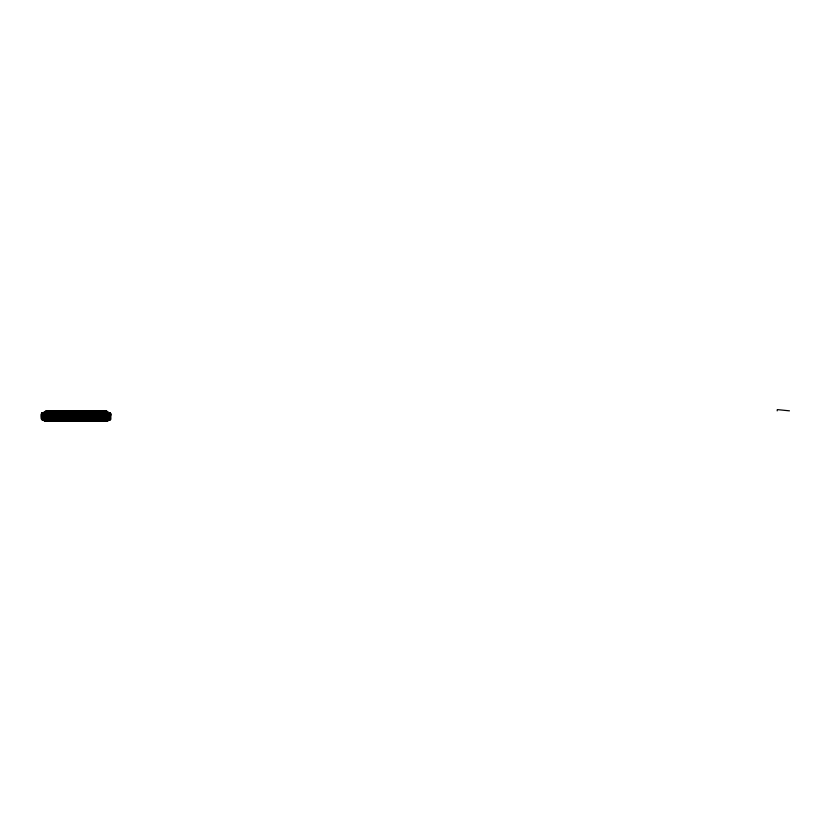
<?xml version="1.0" encoding="UTF-8"?>
<svg xmlns="http://www.w3.org/2000/svg" width="831" height="831" viewBox="0 0 831 831"><rect width="100%" height="100%" fill="white"/><g stroke="black" fill="none" stroke-linecap="round" stroke-linejoin="round"><path stroke-width="1.25" d="M45.57 414.098L45.57 411.397L42.817 412.955C39.452 412.114 41.592 422.356 42.132 418.917M41.643 417.785L41.758 413.121M41.862 413.049L41.55 418.959M41.862 418.627L42.101 412.965M43.814 415.168L43.825 414.098L43.825 416.892M44.697 420.663L44.697 419.665M45.695 411.553L46.193 410.659L46.193 412.581M46.702 411.553L47.201 410.659L47.201 412.581L47.201 411.553M47.512 416.695L48.645 417.255L47.512 416.757M48.208 411.553L47.71 410.68L47.71 412.581L48.208 411.314M49.216 411.553L48.707 410.68L49.216 411.677M49.715 411.553L50.224 410.659L49.715 411.677M51.221 412.581L50.722 410.68L51.221 411.677M51.73 411.553L52.228 410.659L52.228 412.581L52.228 411.553M53.236 411.553L52.737 410.68L52.737 412.581M53.735 411.553L54.244 410.659L53.735 411.677M95.42 414.783L95.42 417.307L55.262 417.318L55.262 416.341L44.209 416.341M55.262 416.393L55.916 415.427L55.376 417.37M55.251 411.553L54.742 410.68L55.251 411.677M56.757 412.332L56.176 412.695L55.75 410.68L56.259 411.677M57.256 411.553L56.757 410.68L56.757 412.612M58.263 411.553L57.765 410.68L58.263 411.677M59.271 411.553L58.772 410.68L59.271 411.677M60.196 412.643L59.77 410.68L60.279 411.677M60.933 412.643L60.777 410.659L61.328 412.643M61.712 412.581L62.294 410.659L61.785 411.677M62.792 411.553L63.291 410.659L62.792 411.677M64.299 411.553L63.8 410.68L64.299 411.677M65.431 412.54L64.808 410.68L65.306 411.677M65.753 412.643L65.805 410.659L66.677 412.56M66.937 412.623L67.321 410.659L66.812 411.677M68.319 411.553L67.82 410.68L68.319 411.677M69.326 411.553L68.828 410.68L69.326 411.677M70.251 412.591L69.835 410.68L70.334 411.677M70.874 412.591L70.843 410.659L71.341 412.591M72.349 411.553L71.84 410.68L71.809 412.591M72.848 411.553L73.357 410.659L72.848 411.677M74.354 411.553L73.855 410.68L74.354 411.677M74.863 411.553L75.361 410.659L75.382 412.591M75.85 412.591L76.369 410.659L75.87 411.677M77.376 411.553L76.878 410.68L77.376 411.677M77.875 411.553L78.384 410.659L77.875 411.677M78.883 411.553L79.392 410.659L79.402 412.664L79.89 412.477M79.89 412.581L79.89 410.659L80.285 412.602L80.877 412.477M81.396 411.553L80.898 410.68C79.651 413.194 80.7 412.498 80.711 412.529M81.905 411.553L82.404 410.659L81.905 411.677M83.412 411.553L82.903 410.68L83.412 411.677M84.419 412.581L83.91 410.68L84.419 411.677M84.918 412.581L84.918 410.659L85.427 412.581M85.925 412.581L86.424 410.659L85.925 411.677M86.933 411.553L87.432 410.659L86.933 411.677M87.941 411.553L88.439 410.659L87.941 411.677M88.938 411.553L89.447 410.659L89.447 412.581M89.945 412.581L89.945 410.659L90.454 412.581M90.953 412.581L91.462 410.659L90.953 411.677M91.961 411.553L92.459 410.659L91.961 411.677M92.968 411.553L93.467 410.659L92.968 411.677M93.976 411.314L93.976 412.581L93.976 410.68L94.474 411.677M95.482 411.314L95.482 412.581L95.482 410.659L94.973 411.677M95.981 411.553L96.489 410.659L95.981 411.677M96.988 411.553L97.487 410.659L96.988 411.677M97.996 411.314L97.996 412.581L97.996 410.68L98.494 411.677M99.003 411.553L99.502 410.659L99.502 412.581L99.502 411.553M100.509 411.553L100.011 410.68L100.011 412.581L100.509 411.314M101.517 411.553L101.008 410.68L101.517 411.677M102.016 411.553L102.525 410.659L102.016 411.677M103.023 411.314L103.023 412.581L103.023 410.68L103.522 411.677M104.031 412.581L104.031 410.659L104.529 412.581M109.453 415.095L106.046 412.166M106.046 411.553L106.046 410.659L106.545 411.553M107.209 412.612L107.209 411.397L106.711 412.612L45.071 412.612L42.817 414.461L42.817 412.955L45.071 411.896L42.817 413.526M107.511 420.663L44.625 420.444L107.594 420.85L107.615 419.925M107.511 419.821L107.511 419.125M108.539 416.892L108.456 414.098L108.456 415.22M107.209 411.397L109.453 412.955L109.453 417.37L108.934 414.098L43.347 414.098L43.347 417.391M110.066 419.852C110.98 418.647 109.017 411.947 110.035 413.038M42.132 419.821L110.18 419.842L110.658 414.856L110.035 414.721L110.648 414.679L110.648 413.547L110.035 412.965L110.035 417.993M110.658 419.125L110.066 418.917M105.537 412.508L105.038 410.659L105.537 412.581L105.537 411.314M109.453 413.443L109.453 413.526M62.315 414.638L108.539 414.711L108.934 414.098L109.453 414.97L108.456 414.596M110.045 413.443L110.045 412.955M43.825 414.16L108.539 414.191M110.648 415.043L110.066 415.552L110.658 414.856M777.203 410.846L777.307 409.6L789.45 410.836M41.592 418.138L42.236 417.484L42.236 418.627M41.986 419.343L110.18 419.842L110.606 419.302M83.817 417.37L83.297 415.168A4.29 4.176 0 0 1 81.303 415.168L81.303 415.355A4.124 3.999 0 0 0 83.297 415.355L83.817 416.528M47.305 416.933L46.796 415.168A4.29 4.176 0 0 1 44.791 415.168L44.282 416.933L44.791 413.485A4.332 4.238 0 0 0 46.796 413.485L47.305 415.23M85.572 415.635L86.092 413.485A4.332 4.238 0 0 0 88.086 413.485L88.605 415.23M104.426 413.724L104.955 417.609L104.446 415.843A4.29 4.176 0 0 1 102.442 415.843L101.933 417.609L102.431 413.724A4.332 4.238 0 0 0 104.426 413.724L104.945 415.884L98.733 415.884L99.253 413.724A4.332 4.238 0 0 0 101.247 413.724L101.787 417.609L101.268 415.407A4.29 4.176 0 0 1 99.273 415.407L98.754 417.609L99.273 415.843A4.29 4.176 0 0 0 101.268 415.843L101.787 417.204M102.431 413.724L101.912 415.884L102.442 414.513A4.3 4.207 0 0 0 104.446 414.513L104.955 415.905M108.123 415.469L107.604 413.724A4.332 4.238 0 0 1 105.61 413.724L105.09 415.884L105.62 414.513A4.3 4.207 0 0 0 107.615 414.513L108.134 416.321L107.615 415.147A4.217 4.113 0 0 1 105.62 415.147L105.101 416.341L105.62 414.513M47.46 416.933L47.969 415.168A13.525 13.171 0 0 0 51.532 415.168L52.052 416.933L52.717 415.168A4.29 4.176 0 0 0 54.711 415.168L55.23 416.933M52.197 416.933L52.717 415.168M55.885 415.168L55.376 416.933L55.885 415.168A4.29 4.176 0 0 0 57.89 415.168L57.89 415.355A4.124 3.999 0 0 1 55.885 415.355M83.962 416.933L84.482 415.168A13.525 13.171 0 0 0 88.034 415.168L88.553 416.933L88.034 415.168M95.575 417.609L96.095 415.407A4.29 4.176 0 0 0 98.089 415.407L98.609 417.609L98.089 415.843A4.29 4.176 0 0 1 96.095 415.843L95.575 417.204M99.273 415.843L98.754 417.204L104.955 417.204L104.446 415.407A4.29 4.176 0 0 1 102.442 415.407L101.933 417.183L102.442 415.843M108.134 417.609L107.615 415.593A4.124 3.999 0 0 1 105.62 415.593L105.101 417.609L105.61 413.724M44.282 415.23L44.791 413.485M47.46 415.23L47.969 413.485A4.332 4.238 0 0 0 49.974 413.485L50.483 415.23M50.629 415.23L51.148 413.485A4.332 4.238 0 0 0 53.142 413.485L53.662 415.23M53.807 415.23L54.327 413.485A4.332 4.238 0 0 0 56.321 413.485L56.84 415.23M56.986 415.23L57.505 413.485A4.332 4.238 0 0 0 59.5 413.485L60.019 415.23M60.164 415.23L60.673 413.485A4.332 4.238 0 0 0 62.678 413.485L63.187 415.23M63.333 415.23L63.852 413.485A4.332 4.238 0 0 0 65.846 413.485L66.366 415.23M66.511 415.23L67.031 413.485A4.332 4.238 0 0 0 69.025 413.485L69.544 415.23M69.69 415.23L70.209 413.485A4.332 4.238 0 0 0 72.204 413.485L72.723 415.23M72.868 415.23L73.388 413.485A4.332 4.238 0 0 0 75.382 413.485L75.901 415.23M76.047 415.23L76.556 413.485A4.332 4.238 0 0 0 78.561 413.485L79.07 415.23M79.215 415.23L79.734 413.485A4.332 4.238 0 0 0 81.729 413.485L82.248 415.23M82.394 415.23L82.913 413.485A4.332 4.238 0 0 0 84.907 413.485L85.427 415.23M85.572 415.23L86.092 413.485M88.751 415.23L89.26 413.485A4.332 4.238 0 0 0 91.265 413.485L91.774 415.23M91.929 415.23L92.438 413.485A4.332 4.238 0 0 0 94.443 413.485L94.952 415.23M95.565 415.469L96.074 413.724A4.332 4.238 0 0 0 98.079 413.724L98.588 415.884L98.089 414.513A4.3 4.207 0 0 1 96.095 414.513L95.575 416.321L96.095 415.147A4.217 4.113 0 0 0 98.089 415.147L98.609 416.747L98.089 415.407M98.733 415.884L99.253 413.724M44.282 416.071L44.791 414.274A13.535 13.254 0 0 0 48.354 414.274L48.354 414.42A13.088 12.745 0 0 1 44.791 414.42M101.247 413.724L101.766 415.884L101.268 414.513A4.3 4.207 0 0 1 99.273 414.513L98.754 416.747L99.273 415.407M102.442 414.513L101.933 416.321L102.442 415.147A4.217 4.113 0 0 0 104.436 415.147L104.955 416.341L98.754 416.341L99.263 415.147A4.217 4.113 0 0 0 101.268 415.147L101.777 416.341L101.268 414.513M47.305 416.092L46.796 414.898A4.217 4.113 0 0 1 44.791 414.898L44.282 416.508L44.791 415.168M50.483 416.092L49.974 414.898A4.217 4.113 0 0 1 47.969 414.898L47.46 416.508L47.969 415.168M53.662 416.092L53.142 414.898A4.217 4.113 0 0 1 51.148 414.898L50.629 416.508L55.23 416.528L54.711 415.168M53.807 416.508L54.327 414.866A4.217 4.113 0 0 0 56.321 414.898L56.84 416.092M85.572 416.508L86.092 414.866A27.496 26.665 0 0 0 91.213 414.866L91.732 416.092M98.754 416.747L99.263 415.147M104.436 415.147L104.955 416.747L101.933 416.747L102.442 415.147M105.62 415.147L105.101 416.747L105.62 415.593M41.612 413.308L41.56 414.669L42.236 414.669M44.282 415.656L44.791 414.274M98.754 415.905L99.273 414.513M44.282 416.092L44.791 414.898M47.46 416.092L47.969 414.898M50.629 416.092L51.148 414.898M53.807 416.092L54.327 414.898M56.986 416.092L57.505 414.898A4.217 4.113 0 0 0 59.5 414.898L60.019 416.092M60.164 416.092L60.673 414.898A4.217 4.113 0 0 0 62.678 414.898L63.187 416.092M63.333 416.092L63.852 414.898A4.217 4.113 0 0 0 65.846 414.898L66.366 416.092M66.511 416.092L67.031 414.898A4.217 4.113 0 0 0 69.025 414.898L69.544 416.092M69.69 416.092L70.209 414.898A4.217 4.113 0 0 0 72.204 414.898L72.723 416.092M72.868 416.092L73.388 414.898A4.217 4.113 0 0 0 75.382 414.898L75.901 416.092M76.047 416.092L76.556 414.898A4.217 4.113 0 0 0 78.561 414.898L79.07 416.092M79.215 416.092L79.734 414.898A4.217 4.113 0 0 0 81.729 414.898L82.248 416.092M82.394 416.092L82.913 414.898A4.217 4.113 0 0 0 84.907 414.898L85.427 416.092M85.572 416.092L86.092 414.898A27.465 26.779 0 0 0 91.213 414.898L91.732 416.508M83.962 416.528L84.482 415.168M101.933 416.767L102.442 415.407M110.544 413.225L110.658 418.107L110.035 418.647M42.817 412.955L42.817 417.37L108.934 416.892M110.606 418.138L110.035 417.494M106.524 421.4L107.386 421.13L44.812 421.13L45.663 421.4M41.976 417.526L110.398 417.598M108.934 414.596L109.453 414.461M55.989 412.602L56.134 412.612M55.75 411.314L56.228 412.477M89.384 416.985L89.384 415.999L90.496 415.853L90.849 417.1M91.026 417.214L91.026 415.78L92.137 415.625L93.259 415.78L93.259 417.214M90.34 417.027L90.849 415.895M91.026 415.78L91.888 415.76M89.229 416.985L89.229 416.383L92.137 415.988L95.056 416.383L90.87 416.767L95.42 416.85M93.259 415.78L92.906 417.162M91.784 416.175L90.6 416.331L91.597 416.383M93.425 417.1L93.778 415.853L93.778 417.141M91.784 416.591L90.87 416.601L93.415 416.601M93.28 416.331L95.056 416.424L93.425 416.102M92.688 416.424L93.685 416.476L88.034 416.508M91.379 415.822L90.87 417.214L93.415 417.214L91.379 417.069M89.229 416.424L90.6 416.476M92.501 416.238L93.415 416.217L90.87 416.217L92.501 416.362M82.414 412.529L82.986 412.477L82.414 412.591L82.404 411.314M62.969 412.56L63.582 412.56M64.018 412.56L64.569 412.446M65.337 412.654L65.587 412.654M67.623 412.643C66.688 412.269 68.049 413.225 67.82 411.314M58.118 412.56L57.568 412.477L58.284 412.643M59.281 412.643L58.586 412.643L59.271 412.56M61.899 412.56L62.554 412.643M110.149 418.18L41.799 418.17M82.061 412.664L81.77 412.508M64.226 412.581L64.299 411.314M83.412 412.332L83.869 412.727L55.282 412.727L55.251 411.314M57.765 411.314L58.087 412.56M63.208 412.581L63.291 411.314M47.71 411.314L51.221 411.314M52.737 411.314L56.259 411.314M56.757 411.314L60.279 411.314M61.785 411.314L65.306 411.314M66.812 411.314L70.334 411.314M71.84 411.314L75.361 411.314M75.87 411.314L79.392 411.314M80.898 411.314L84.419 411.314M85.925 411.314L89.447 411.314M90.953 411.314L94.474 411.314M94.973 411.314L98.494 411.314M100.011 411.314L103.522 411.314M105.038 411.314L106.046 411.335L106.046 412.581M45.528 411.511L46.193 411.553M51.221 411.553L47.71 411.553L48.208 411.677M56.259 411.553L52.737 411.553L53.236 411.677M60.279 411.553L56.757 411.553L57.256 411.677M61.785 411.553L65.306 411.553M66.812 411.553L70.334 411.553M75.87 411.553L79.392 411.553L78.883 411.677M84.419 411.553L80.898 411.553L81.396 411.677M85.925 411.553L89.447 411.553L88.938 411.677M90.953 411.553L94.474 411.553M94.973 411.553L98.494 411.553M103.522 411.553L100.011 411.553L100.509 411.677M72.349 411.677L75.361 411.553L74.863 411.677M105.537 411.677L106.711 411.511L106.711 414.098M45.57 412.269L106.711 412.269M45.528 412.353L106.711 412.332M107.209 413.121L45.071 413.121L45.071 411.397M44.188 414.357L53.922 414.389M62.315 414.357L67.124 414.389M68.329 414.357L73.076 414.389M75.486 414.357L76.545 414.389M79.038 414.357L82.643 414.389M83.786 414.357L88.907 414.389M91.462 414.357L105.537 414.389M43.825 414.711L60.808 414.617M42.236 417.993L42.236 412.955L42.132 419.821L41.55 414.856L42.132 414.856M60.736 414.783L42.817 414.461M63.166 414.731L69.669 414.711M72.172 414.783L108.456 414.679L108.456 417.359M97.861 415.116L102.961 415.116M97.861 415.271L106.088 415.22M55.926 415.469L83.256 415.469M95.025 415.49L91.867 415.49L91.784 416.913M98.733 415.469L104.945 415.469M55.781 415.645L83.412 415.645M92.386 415.916L88.699 415.916L88.699 416.954M92.802 416.03L93.945 415.967M88.709 416.393L83.941 416.341L83.941 417.38M93.685 416.383L92.688 416.331L92.688 417.037M55.262 416.767L83.941 416.767M42.817 417.37L109.453 417.37M41.55 419.125L41.83 414.669M44.697 419.375L110.066 419.375M107.085 420.154L107.625 420.154M70.947 421.068L81.937 421.068M43.731 414.129L43.731 417.391M58.606 412.56L59.146 412.54L58.772 411.314M93.425 415.895L94.9 415.999L94.9 416.985M89.384 415.999L94.9 415.999L94.443 414.274A13.535 13.254 0 0 1 90.88 414.274L90.88 414.42A13.088 12.745 0 0 0 94.443 414.42M78.436 412.477L78.883 411.314M110.149 412.976L110.274 417.546M41.55 414.856L42.132 415.552M104.446 415.407L104.955 416.767M104.446 415.843L104.955 417.204M101.268 415.407L101.787 416.767L101.268 415.147M98.089 415.843L98.609 417.204M51.532 415.168L52.052 416.528M46.796 415.168L47.305 416.528L46.796 414.898M94.443 414.274L94.952 415.656L94.443 413.485M98.089 415.147L98.609 416.747M84.907 414.898L85.427 416.508M53.142 414.898L53.662 416.508M49.974 414.898L50.483 416.508M104.446 414.513L104.955 416.321M98.089 414.513L98.609 416.321M98.079 413.724L98.588 415.884M84.907 413.485L85.427 415.635M110.606 413.319L110.367 418.969L110.274 413.007M108.082 414.783L108.082 417.307M110.606 417.858L110.637 419.385M110.367 414.679L110.367 419.125M108.539 416.85L108.539 417.993M108.072 414.212L108.082 415.282M107.874 414.046L107.874 415.271M107.604 413.724L107.604 414.046A4.176 4.134 0 0 1 105.61 414.046M107.511 419.665L107.583 421.13L44.635 421.13L44.645 419.987M107.085 419.925L107.085 420.85M106.763 420.85L106.784 421.4M106.545 411.511L106.545 412.747M104.851 420.85L104.851 421.4M103.304 420.85L103.46 421.4M103.075 420.85L103.075 421.4M102.525 411.314L102.525 412.581L102.016 411.314M101.517 411.314L101.517 412.581L101.008 411.314M101.517 420.85L101.517 421.4M101.018 420.85L101.018 421.4M100.53 420.85L100.53 421.4M100.032 420.85L100.032 421.4M99.533 420.85L99.533 421.4M99.034 420.85L99.034 421.4M98.536 420.85L98.536 421.4M98.048 420.85L98.048 421.4M97.487 411.314L97.487 412.581L96.988 411.314M97.549 420.85L97.549 421.4M97.05 420.85L97.05 421.4M96.552 420.85L96.552 421.4M96.489 411.314L96.489 412.581L95.981 411.314M96.074 413.724L96.074 414.046A4.176 4.134 0 0 0 98.079 414.046M96.095 415.407L96.095 415.593A4.124 3.999 0 0 0 98.089 415.593M96.053 420.85L96.053 421.4M95.565 420.85L95.565 421.4M95.025 414.607L95.025 416.102L91.867 415.604L91.888 417.235M95.066 420.85L95.066 421.4M94.724 420.85L94.724 421.4M94.568 420.85L94.568 421.4M94.069 420.85L94.069 421.4M93.685 416.331L93.685 417.037M93.467 411.314L93.467 412.581L92.968 411.314M93.571 420.85L93.571 421.4M93.082 420.85L93.082 421.4M92.584 420.85L92.584 421.4M92.459 411.314L92.459 412.581L91.961 411.314M92.438 413.485L92.438 413.807A4.176 4.134 0 0 0 94.443 413.807M92.386 415.76L92.386 417.235M92.137 415.625L92.137 417.391M92.085 420.85L92.085 421.4M91.587 416.331L91.587 417.037M91.587 420.85L91.587 421.4M91.462 411.314L91.462 412.581M91.265 413.485L91.265 413.807A4.176 4.134 0 0 1 89.26 413.807L89.26 413.485M91.088 420.85L91.088 421.4M90.496 415.853L90.496 417.141M90.6 420.85L90.6 421.4M90.101 420.85L90.101 421.4M89.603 420.85L89.603 421.4M89.104 420.85L89.104 421.4M88.938 411.314L88.938 412.581M88.605 420.85L88.605 421.4M88.439 411.314L88.439 412.581L87.941 411.314M88.086 413.485L88.086 413.807A4.176 4.134 0 0 1 86.092 413.807M88.117 420.85L88.117 421.4M87.619 420.85L87.619 421.4M87.432 411.314L87.432 412.581L86.933 411.314M87.12 420.85L87.12 421.4M86.621 420.85L86.621 421.4M86.424 411.314L86.424 412.581M86.123 420.85L86.123 421.4M85.635 420.85L85.635 421.4M85.136 420.85L85.136 421.4M84.679 412.269L84.679 414.098M84.637 420.85L84.637 421.4M84.139 420.85L84.139 421.4M83.91 411.314L83.91 412.581M83.412 411.314L83.453 412.664M82.903 411.314L82.903 412.581M82.913 413.485L82.913 413.807A4.176 4.134 0 0 0 84.907 413.807M82.903 420.85L82.903 421.4M81.905 411.314L81.853 412.664M81.926 420.85L81.926 421.4M81.729 413.485L81.729 413.807A4.176 4.134 0 0 1 79.734 413.807L79.734 413.485M81.396 411.314L81.459 412.664M81.064 420.85L81.064 421.4M80.565 420.85L80.565 421.4M80.067 420.85L80.067 421.4M79.568 420.85L79.568 421.4M79.08 420.85L79.08 421.4M78.561 413.485L78.561 413.807A4.176 4.134 0 0 1 76.556 413.807L76.556 413.485M78.581 420.85L78.581 421.4M78.384 411.314L78.384 412.581M78.083 420.85L78.083 421.4M77.875 411.314L77.875 412.591M77.584 420.85L77.584 421.4M77.376 411.314L77.408 412.591M77.086 420.85L77.086 421.4M76.878 411.314L76.94 412.591M76.545 414.046L76.545 415.271M76.597 420.85L76.597 421.4M76.369 411.314L76.317 412.591M76.099 420.85L76.099 421.4M75.6 420.85L75.6 421.4M75.382 413.485L75.382 413.807A4.176 4.134 0 0 1 73.388 413.807L73.388 413.485M75.102 420.85L75.102 421.4M74.863 411.314L74.759 412.591M74.603 420.85L74.603 421.4M74.354 411.314L74.291 412.591M74.115 420.85L74.115 421.4M73.855 411.314L73.834 412.591M73.616 420.85L73.616 421.4M73.357 411.314L73.367 412.591M73.118 420.85L73.118 421.4M72.848 411.314L72.899 412.591M72.619 420.85L72.619 421.4M72.349 411.314L72.432 412.591M72.204 413.485L72.204 413.807A4.176 4.134 0 0 1 70.209 413.807L70.209 413.485M72.12 420.85L72.12 421.4M71.632 420.85L71.632 421.4M71.134 420.85L71.134 421.4M70.635 420.85L70.635 421.4M70.136 420.85L70.136 421.4M69.835 411.314L69.783 412.591M69.638 420.85L69.638 421.4M69.389 414.046L69.389 415.271M69.326 411.314L69.316 412.591M69.025 413.485L69.025 413.807A4.176 4.134 0 0 1 67.031 413.807L67.031 413.485M69.15 420.85L69.15 421.4M68.828 411.314L68.693 412.591M68.651 420.85L68.651 421.4M68.319 411.314L68.391 412.591M68.152 420.85L68.152 421.4M67.654 420.85L67.654 421.4M67.321 411.314L67.353 412.654M67.155 420.85L67.155 421.4M66.667 420.85L66.667 421.4M66.168 420.85L66.168 421.4M65.846 413.485L65.846 413.807A4.176 4.134 0 0 1 63.852 413.807L63.852 413.485M65.67 420.85L65.67 421.4M65.171 420.85L65.171 421.4M64.808 411.314L64.714 412.643M64.673 420.85L64.673 421.4M64.184 420.85L64.184 421.4M63.8 411.314L63.499 412.477M63.686 420.85L63.686 421.4M62.792 411.314L62.938 412.643M62.948 420.85L62.948 421.4M62.678 413.485L62.678 413.807A4.176 4.134 0 0 1 60.673 413.807L60.673 413.485M62.294 411.314L62.418 412.643M62.232 414.046L62.242 414.42A4.155 4.051 0 0 0 64.236 414.42L64.236 414.274A4.3 4.207 0 0 1 62.242 414.274M59.77 411.314L59.718 412.643M59.5 413.485L59.5 413.807A4.176 4.134 0 0 1 57.505 413.807L57.505 413.485M59.271 411.314L59.178 412.654M58.263 411.314L58.118 412.654M57.256 411.314L57.142 412.498M56.321 413.485L56.321 413.807A4.176 4.134 0 0 1 54.327 413.807L54.327 413.485M54.742 411.314L54.742 412.581M54.244 411.314L54.244 412.581L53.735 411.314M53.236 411.314L53.236 412.581M53.142 413.485L53.142 413.807A4.176 4.134 0 0 1 51.148 413.807L51.148 413.485M50.722 411.314L50.722 412.581M50.224 411.314L50.224 412.581M49.974 413.485L49.974 413.807A4.176 4.134 0 0 1 47.969 413.807L47.969 413.485M49.715 411.314L49.715 412.581M49.216 411.314L49.216 412.581M49.143 420.85L49.247 421.4M48.707 411.314L48.707 412.581M46.796 413.485L46.796 413.807A4.176 4.134 0 0 1 44.791 413.807M46.266 420.85L46.276 421.4M45.695 411.511L45.695 412.747M44.697 419.125L44.697 419.821M44.188 414.046L44.209 416.954M107.615 415.843A4.29 4.176 0 0 1 105.62 415.843M51.532 415.355A12.974 12.6 0 0 1 47.969 415.355M88.034 415.355A12.974 12.6 0 0 1 84.482 415.355M54.711 415.355A4.124 3.999 0 0 1 52.717 415.355M46.796 415.355A4.124 3.999 0 0 1 44.791 415.355M101.268 415.593A4.124 3.999 0 0 1 99.273 415.593M101.268 416.03A4.124 3.999 0 0 1 99.273 416.03M101.247 414.046A4.176 4.134 0 0 1 99.253 414.046M98.089 414.669A4.155 4.051 0 0 1 96.095 414.669M107.615 414.669A4.155 4.051 0 0 1 105.62 414.669M104.446 414.669A4.155 4.051 0 0 1 102.442 414.669M104.426 414.046A4.176 4.134 0 0 1 102.431 414.046M104.446 416.03A4.124 3.999 0 0 1 102.442 416.03M98.089 416.03A4.124 3.999 0 0 1 96.095 416.03M104.446 415.593A4.124 3.999 0 0 1 102.442 415.593M101.268 414.669A4.155 4.051 0 0 1 99.273 414.669M109.484 419.665L108.321 420.663L43.887 420.663L42.724 419.665L109.484 419.665M89.655 414.42L89.655 414.274A4.3 4.207 0 0 1 87.65 414.274L87.65 414.42A4.155 4.051 0 0 0 89.655 414.42M86.476 414.42L86.476 414.274A4.3 4.207 0 0 1 84.482 414.274L84.482 414.42A4.155 4.051 0 0 0 86.476 414.42M83.297 414.42L83.297 414.274A4.3 4.207 0 0 1 81.303 414.274L81.303 414.42A4.155 4.051 0 0 0 83.297 414.42M80.119 414.42L80.119 414.274A4.3 4.207 0 0 1 78.124 414.274L78.124 414.42A4.155 4.051 0 0 0 80.119 414.42M80.119 415.355L80.119 415.168A4.29 4.176 0 0 1 78.124 415.168L78.124 415.355A4.124 3.999 0 0 0 80.119 415.355M76.94 414.42L76.94 414.274A4.3 4.207 0 0 1 74.946 414.274L74.946 414.42A4.155 4.051 0 0 0 76.94 414.42M76.94 415.355L76.94 415.168A4.29 4.176 0 0 1 74.946 415.168L74.946 415.355A4.124 3.999 0 0 0 76.94 415.355M73.772 414.42L73.772 414.274A4.3 4.207 0 0 1 71.767 414.274L71.767 414.42A4.155 4.051 0 0 0 73.772 414.42M73.772 415.355L73.772 415.168A4.29 4.176 0 0 1 71.767 415.168L71.767 415.355A4.124 3.999 0 0 0 73.772 415.355M70.593 414.42L70.593 414.274A4.3 4.207 0 0 1 68.599 414.274L68.599 414.42A4.155 4.051 0 0 0 70.593 414.42M70.593 415.355L70.593 415.168A4.29 4.176 0 0 1 68.599 415.168L68.599 415.355A4.124 3.999 0 0 0 70.593 415.355M67.415 414.42L67.415 414.274A4.3 4.207 0 0 1 65.42 414.274L65.42 414.42A4.155 4.051 0 0 0 67.415 414.42M67.415 415.355L67.415 415.168A4.29 4.176 0 0 1 65.42 415.168L65.42 415.355A4.124 3.999 0 0 0 67.415 415.355M64.236 415.355L64.236 415.168A4.29 4.176 0 0 1 62.242 415.168L62.242 415.355A4.124 3.999 0 0 0 64.236 415.355M61.068 414.42L61.068 414.274A4.3 4.207 0 0 1 59.063 414.274L59.063 414.42A4.155 4.051 0 0 0 61.068 414.42M61.068 415.355L61.068 415.168A4.29 4.176 0 0 1 59.063 415.168L59.063 415.355A4.124 3.999 0 0 0 61.068 415.355M57.89 414.42L57.89 414.274A4.3 4.207 0 0 1 55.885 414.274L55.885 414.42A4.155 4.051 0 0 0 57.89 414.42M54.711 414.42L54.711 414.274A4.3 4.207 0 0 1 52.717 414.274L52.717 414.42A4.155 4.051 0 0 0 54.711 414.42M51.532 414.42L51.532 414.274A4.3 4.207 0 0 1 49.538 414.274L49.538 414.42A4.155 4.051 0 0 0 51.532 414.42"/></g></svg>
